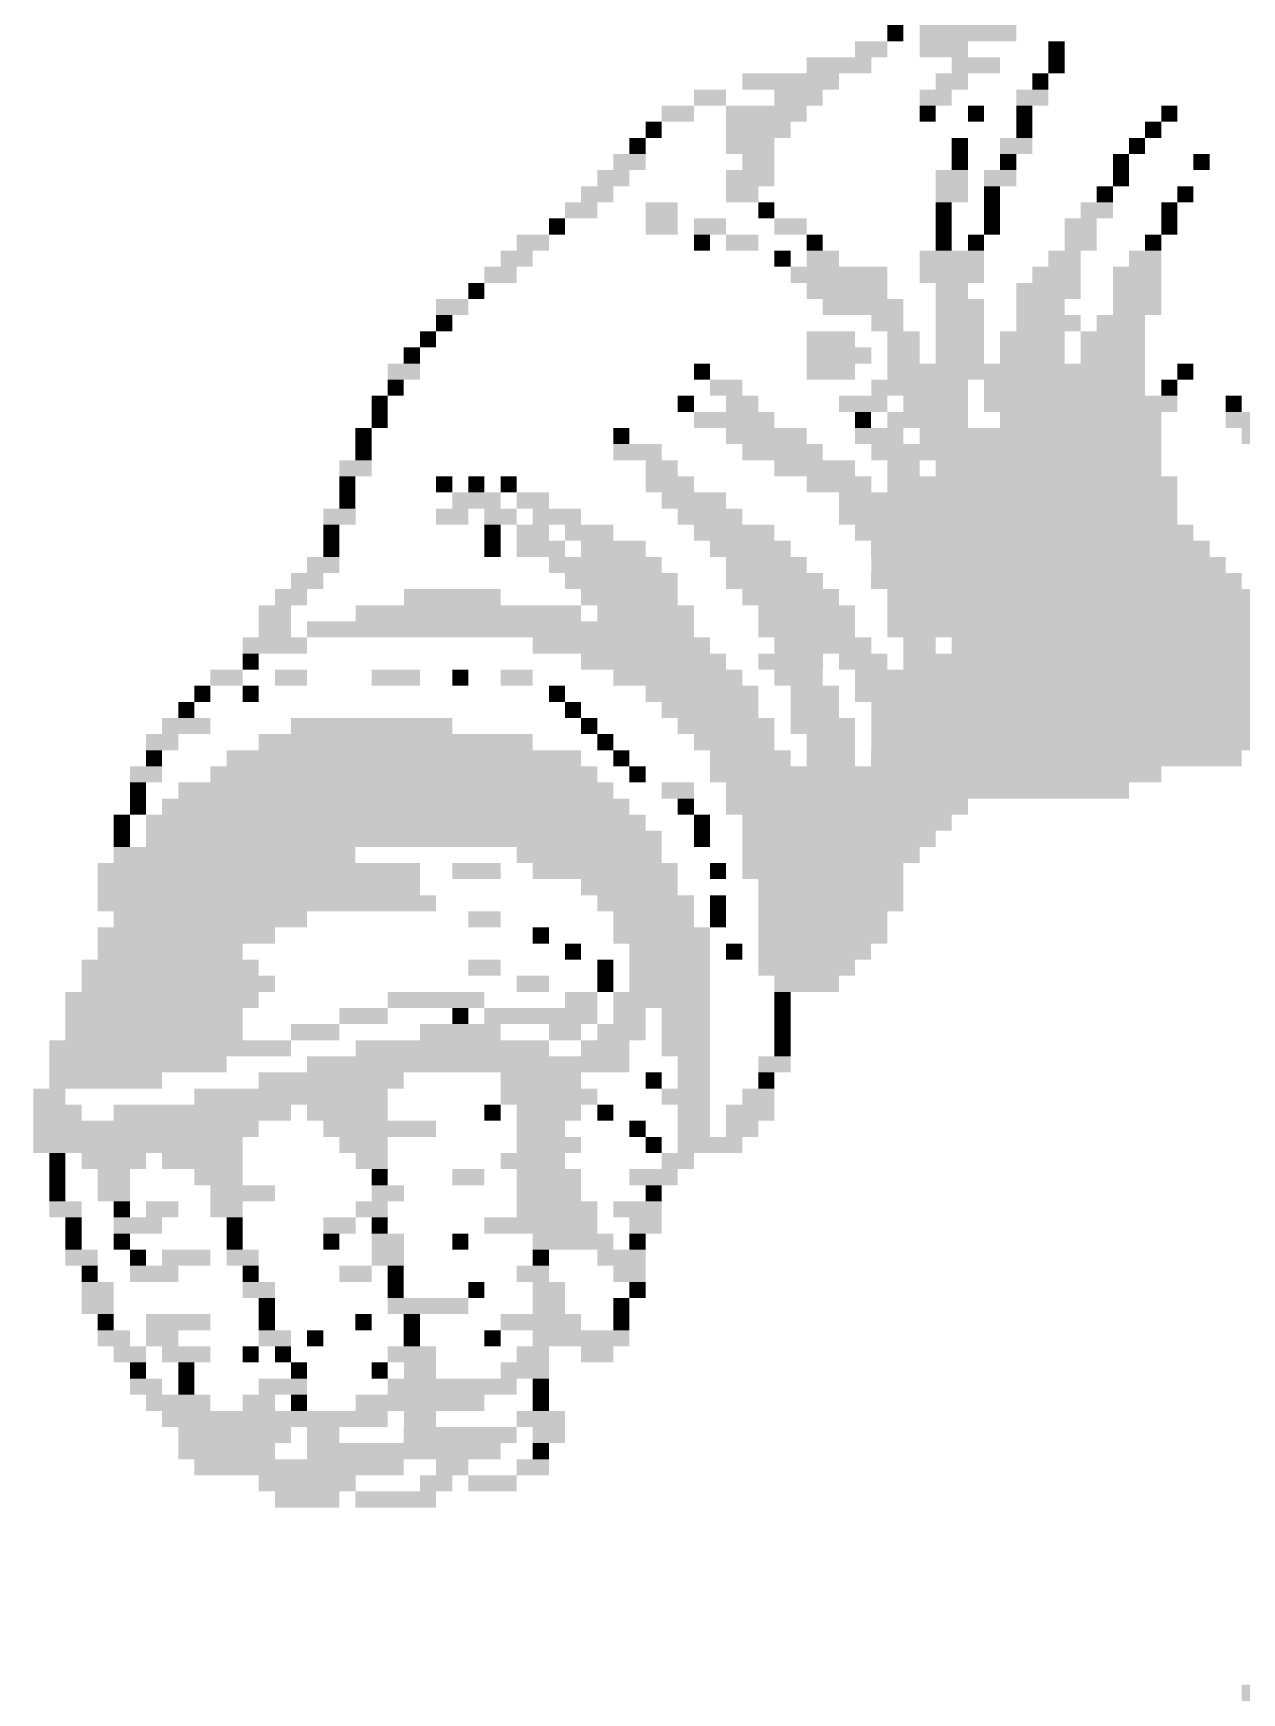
# Model space of a CAD drawing. Extents: x -3 to 225, y 0 to 143.
# Drawn here: x 140.215 to 143.072, y 9.408 to 13.333 of the extents above; entities that cross this region are included whole.
import ezdxf

# ---------------------------------------------------------------- set-up
doc = ezdxf.new("R2010")
doc.units = 0
doc.layers.add('121', color=1, linetype='CONTINUOUS')

# ---------------------------------------------------------------- blocks, each defined once
blk = doc.blocks.new('RECT')
blk.add_solid([(-0.5, -0.5), (0.5, -0.5), (-0.5, 0.5), (0.5, 0.5)])

msp = doc.modelspace()

# ---------------------------------------------------------------- block references
at = {"layer": '121', "yscale": 0.0381}
for p, xscale in [((142.2533, 13.3326), 0.0381), ((142.4248, 13.3326), 0.2286), ((142.1962, 13.2945), 0.0762), ((142.3676, 13.2945), 0.1143), ((142.6343, 13.2945), 0.0381), ((142.12, 13.2564), 0.1524), ((142.4438, 13.2564), 0.1143), ((142.6343, 13.2564), 0.0381), ((142.0057, 13.2183), 0.2286), ((142.3867, 13.2183), 0.0762), ((142.5962, 13.2183), 0.0381), ((141.8152, 13.1802), 0.0762), ((142.0247, 13.1802), 0.1143), ((142.3486, 13.1802), 0.0762), ((142.5772, 13.1802), 0.0762), ((141.739, 13.1421), 0.0762), ((141.9485, 13.1421), 0.1905), ((142.3295, 13.1421), 0.0381), ((142.4438, 13.1421), 0.0381), ((142.5581, 13.1421), 0.0381), ((142.901, 13.1421), 0.0381), ((141.6818, 13.104), 0.0381), ((141.9295, 13.104), 0.1524), ((142.5581, 13.104), 0.0381), ((142.8629, 13.104), 0.0381), ((141.6437, 13.0659), 0.0381), ((141.9104, 13.0659), 0.1143), ((142.4057, 13.0659), 0.0381), ((142.5391, 13.0659), 0.0762), ((142.8248, 13.0659), 0.0381), ((141.6247, 13.0278), 0.0762), ((141.9295, 13.0278), 0.0762), ((142.4057, 13.0278), 0.0381), ((142.52, 13.0278), 0.0381), ((142.7867, 13.0278), 0.0381), ((142.9772, 13.0278), 0.0381), ((141.5866, 12.9897), 0.0762), ((141.9104, 12.9897), 0.1143), ((142.3867, 12.9897), 0.0762), ((142.501, 12.9897), 0.0762), ((142.7867, 12.9897), 0.0381), ((141.5485, 12.9516), 0.0762), ((141.8914, 12.9516), 0.0762), ((142.3867, 12.9516), 0.0762), ((142.4819, 12.9516), 0.0381), ((142.7486, 12.9516), 0.0381), ((142.9391, 12.9516), 0.0381), ((141.5104, 12.9135), 0.0762), ((141.7009, 12.9135), 0.0762), ((141.9485, 12.9135), 0.0381), ((142.3676, 12.9135), 0.0381), ((142.4819, 12.9135), 0.0381), ((142.7296, 12.9135), 0.0762), ((142.901, 12.9135), 0.0381), ((141.4532, 12.8754), 0.0381), ((141.7009, 12.8754), 0.0762), ((141.8152, 12.8754), 0.0762), ((142.0057, 12.8754), 0.0762), ((142.3676, 12.8754), 0.0381), ((142.4819, 12.8754), 0.0381), ((142.6915, 12.8754), 0.0762), ((142.901, 12.8754), 0.0381), ((141.3961, 12.8373), 0.0762), ((141.7961, 12.8373), 0.0381), ((141.8914, 12.8373), 0.0762), ((142.0628, 12.8373), 0.0381), ((142.3676, 12.8373), 0.0381), ((142.4438, 12.8373), 0.0381), ((142.6915, 12.8373), 0.0762), ((142.8629, 12.8373), 0.0381), ((141.358, 12.7992), 0.0762), ((141.9866, 12.7992), 0.0381), ((142.0819, 12.7992), 0.0762), ((142.3867, 12.7992), 0.1524), ((142.6534, 12.7992), 0.0762), ((142.8439, 12.7992), 0.0762), ((141.3199, 12.7611), 0.0762), ((142.12, 12.7611), 0.2286), ((142.3867, 12.7611), 0.1524), ((142.6343, 12.7611), 0.1143), ((142.8248, 12.7611), 0.1143), ((141.2627, 12.723), 0.0381), ((142.139, 12.723), 0.1905), ((142.3867, 12.723), 0.0762), ((142.6153, 12.723), 0.1524), ((142.8248, 12.723), 0.1143), ((141.2056, 12.6849), 0.0762), ((142.1771, 12.6849), 0.1905), ((142.4057, 12.6849), 0.1143), ((142.5962, 12.6849), 0.1143), ((142.8248, 12.6849), 0.1143), ((141.1865, 12.6468), 0.0381), ((142.2343, 12.6468), 0.0762), ((142.4057, 12.6468), 0.1143), ((142.6153, 12.6468), 0.1524), ((142.7867, 12.6468), 0.1143), ((141.1484, 12.6087), 0.0381), ((142.1009, 12.6087), 0.1143), ((142.2724, 12.6087), 0.0762), ((142.4057, 12.6087), 0.1143), ((142.5772, 12.6087), 0.1524), ((142.7677, 12.6087), 0.1524), ((141.1103, 12.5706), 0.0381), ((142.12, 12.5706), 0.1524), ((142.2724, 12.5706), 0.0762), ((142.4057, 12.5706), 0.1143), ((142.5772, 12.5706), 0.1524), ((142.7677, 12.5706), 0.1524), ((141.0913, 12.5325), 0.0762), ((141.7961, 12.5325), 0.0381), ((142.1009, 12.5325), 0.1143), ((142.5391, 12.5325), 0.6096), ((142.9391, 12.5325), 0.0381), ((141.0722, 12.4944), 0.0381), ((141.8533, 12.4944), 0.0762), ((142.3105, 12.4944), 0.2286), ((142.6534, 12.4944), 0.381), ((142.901, 12.4944), 0.0381), ((141.0341, 12.4563), 0.0381), ((141.758, 12.4563), 0.0381), ((141.8914, 12.4563), 0.0762), ((142.1771, 12.4563), 0.1143), ((142.3486, 12.4563), 0.1524), ((142.6915, 12.4563), 0.4572), ((143.0534, 12.4563), 0.0381), ((141.0341, 12.4182), 0.0381), ((141.8723, 12.4182), 0.1905), ((142.1771, 12.4182), 0.0381), ((142.3295, 12.4182), 0.1905), ((142.6915, 12.4182), 0.381), ((143.0725, 12.4182), 0.0762), ((140.996, 12.3801), 0.0381), ((141.6056, 12.3801), 0.0381), ((141.9485, 12.3801), 0.1905), ((142.2152, 12.3801), 0.1143), ((142.5962, 12.3801), 0.5715), ((143.1296, 12.3801), 0.1143), ((140.977, 12.3039), 0.0762), ((140.996, 12.342), 0.0381), ((141.6437, 12.342), 0.1143), ((141.7009, 12.3039), 0.0762), ((141.9866, 12.342), 0.1905), ((142.0628, 12.3039), 0.1905), ((142.5391, 12.342), 0.6858), ((142.2724, 12.3039), 0.0762), ((142.6153, 12.3039), 0.5334), ((140.9579, 12.2658), 0.0381), ((141.1865, 12.2658), 0.0381), ((141.2627, 12.2658), 0.0381), ((141.3389, 12.2658), 0.0381), ((141.7199, 12.2658), 0.1143), ((142.12, 12.2658), 0.1524), ((142.5772, 12.2658), 0.6858), ((140.9579, 12.2277), 0.0381), ((141.2627, 12.2277), 0.1143), ((141.3961, 12.2277), 0.0762), ((141.7771, 12.2277), 0.1524), ((142.52, 12.2277), 0.8001), ((140.9389, 12.1896), 0.0762), ((141.2056, 12.1896), 0.0762), ((141.3199, 12.1896), 0.0762), ((141.4532, 12.1896), 0.1143), ((141.8152, 12.1896), 0.1524), ((142.52, 12.1896), 0.8001), ((140.9198, 12.1515), 0.0381), ((141.3008, 12.1515), 0.0381), ((141.3961, 12.1515), 0.0762), ((141.5294, 12.1515), 0.1143), ((141.8723, 12.1515), 0.1905), ((142.5581, 12.1515), 0.8001), ((140.9198, 12.1134), 0.0381), ((141.3008, 12.1134), 0.0381), ((141.4151, 12.1134), 0.1143), ((141.5866, 12.1134), 0.1524), ((141.9104, 12.1134), 0.1905), ((142.5962, 12.1134), 0.8001), ((140.9008, 12.0753), 0.0762), ((141.5675, 12.0753), 0.2667), ((141.9485, 12.0753), 0.1905), ((142.6153, 12.0753), 0.8382), ((140.8627, 12.0372), 0.0762), ((141.6056, 12.0372), 0.2667), ((141.9676, 12.0372), 0.2286), ((142.6343, 12.0372), 0.8763), ((140.8246, 11.9991), 0.0762), ((141.2056, 11.9991), 0.2286), ((141.6247, 11.9991), 0.2286), ((142.0057, 11.9991), 0.2286), ((143.3011, 11.9991), 2.1336), ((140.7865, 11.961), 0.0762), ((141.2437, 11.961), 0.5334), ((141.6628, 11.961), 0.2286), ((142.0438, 11.961), 0.2286), ((143.263, 11.961), 2.0574), ((140.7865, 11.9229), 0.0762), ((141.3199, 11.9229), 0.9144), ((142.0438, 11.9229), 0.2286), ((143.2249, 11.9229), 1.9812), ((140.7865, 11.8848), 0.1524), ((141.6056, 11.8848), 0.4191), ((142.0819, 11.8848), 0.2286), ((142.3105, 11.8848), 0.0762), ((143.263, 11.8848), 1.7526), ((140.7293, 11.8467), 0.0381), ((141.6818, 11.8467), 0.3429), ((142.0057, 11.8467), 0.1524), ((142.1771, 11.8467), 0.1143), ((143.1868, 11.8467), 1.8288), ((140.6722, 11.8086), 0.0762), ((140.8246, 11.8086), 0.0762), ((141.0722, 11.8086), 0.1143), ((141.2246, 11.8086), 0.0381), ((141.358, 11.8086), 0.0762), ((141.739, 11.8086), 0.3048), ((142.0247, 11.8086), 0.1143), ((143.1106, 11.8086), 1.905), ((140.615, 11.7705), 0.0381), ((140.7293, 11.7705), 0.0381), ((141.4532, 11.7705), 0.0381), ((141.7961, 11.7705), 0.2667), ((142.0628, 11.7705), 0.1143), ((143.3582, 11.7705), 2.4003), ((140.5769, 11.7324), 0.0381), ((141.4913, 11.7324), 0.0381), ((141.8152, 11.7324), 0.2286), ((142.0628, 11.7324), 0.1143), ((143.263, 11.7324), 2.1336), ((140.5769, 11.6943), 0.1143), ((141.0151, 11.6943), 0.381), ((141.5294, 11.6943), 0.0381), ((141.8533, 11.6943), 0.2286), ((142.0819, 11.6943), 0.1524), ((143.2249, 11.6943), 2.0574), ((140.5198, 11.6562), 0.0762), ((141.0722, 11.6562), 0.6477), ((141.5675, 11.6562), 0.0381), ((141.8723, 11.6562), 0.1905), ((142.1009, 11.6562), 0.1143), ((143.1868, 11.6562), 1.9812), ((140.5007, 11.6181), 0.0381), ((141.0913, 11.6181), 0.8382), ((141.6056, 11.6181), 0.0381), ((141.9104, 11.6181), 0.1905), ((142.1009, 11.6181), 0.1143), ((142.6343, 11.6181), 0.8763), ((140.4817, 11.58), 0.0762), ((141.0913, 11.58), 0.9144), ((141.6437, 11.58), 0.0381), ((142.3486, 11.58), 1.0668), ((140.4626, 11.5419), 0.0381), ((141.0722, 11.5419), 1.0287), ((141.739, 11.5419), 0.0762), ((142.3295, 11.5419), 0.9525), ((140.4626, 11.5038), 0.0381), ((141.0722, 11.5038), 1.1049), ((141.758, 11.5038), 0.0381), ((142.139, 11.5038), 0.5715), ((140.4245, 11.4657), 0.0381), ((141.0722, 11.4657), 1.1811), ((141.7961, 11.4657), 0.0381), ((142.139, 11.4657), 0.4953), ((140.4245, 11.4276), 0.0381), ((141.0913, 11.4276), 1.2192), ((141.7961, 11.4276), 0.0381), ((142.12, 11.4276), 0.4572), ((140.6912, 11.3895), 0.5715), ((141.5294, 11.3895), 0.3429), ((142.1009, 11.3895), 0.4191), ((140.7484, 11.3514), 0.762), ((141.2627, 11.3514), 0.1143), ((141.5675, 11.3514), 0.3429), ((141.8342, 11.3514), 0.0381), ((142.0819, 11.3514), 0.381), ((140.7484, 11.3133), 0.762), ((141.6247, 11.3133), 0.2286), ((142.1009, 11.3133), 0.3429), ((140.7674, 11.2752), 0.8001), ((141.6628, 11.2752), 0.2286), ((141.8342, 11.2752), 0.0381), ((142.1009, 11.2752), 0.3429), ((140.6341, 11.2371), 0.4572), ((141.2818, 11.2371), 0.0762), ((141.6818, 11.2371), 0.1905), ((141.8342, 11.2371), 0.0381), ((142.0819, 11.2371), 0.3048), ((140.5769, 11.199), 0.4191), ((141.4151, 11.199), 0.0381), ((141.7009, 11.199), 0.2286), ((142.0819, 11.199), 0.3048), ((140.5388, 11.1609), 0.3429), ((141.4913, 11.1609), 0.0381), ((141.7199, 11.1609), 0.1905), ((141.8723, 11.1609), 0.0381), ((142.0628, 11.1609), 0.2667), ((140.5388, 11.1228), 0.4191), ((141.2818, 11.1228), 0.0762), ((141.5675, 11.1228), 0.0381), ((141.7199, 11.1228), 0.1905), ((142.0438, 11.1228), 0.2286), ((140.5579, 11.0847), 0.4572), ((141.3961, 11.0847), 0.0762), ((141.5675, 11.0847), 0.0381), ((141.7199, 11.0847), 0.1905), ((142.0438, 11.0847), 0.1524), ((140.5007, 11.0085), 0.4191), ((140.5198, 11.0466), 0.4572), ((140.996, 11.0085), 0.1143), ((141.1675, 11.0466), 0.2286), ((141.2246, 11.0085), 0.0381), ((141.4151, 11.0085), 0.2667), ((141.5104, 11.0466), 0.0762), ((141.7009, 11.0466), 0.2286), ((141.6247, 11.0085), 0.0762), ((141.758, 11.0085), 0.1143), ((141.9866, 11.0466), 0.0381), ((141.9866, 11.0085), 0.0381), ((140.5007, 10.9704), 0.4191), ((140.8817, 10.9704), 0.1143), ((141.2246, 10.9704), 0.1905), ((141.4723, 10.9704), 0.0762), ((141.6056, 10.9704), 0.1143), ((141.758, 10.9704), 0.1143), ((141.9866, 10.9704), 0.0381), ((140.5388, 10.9323), 0.5715), ((141.2056, 10.9323), 0.4572), ((141.5675, 10.9323), 0.1143), ((141.758, 10.9323), 0.1143), ((141.9866, 10.9323), 0.0381), ((140.4626, 10.8942), 0.4191), ((141.2437, 10.8942), 0.762), ((141.7771, 10.8942), 0.0762), ((141.9676, 10.8942), 0.0762), ((140.3864, 10.8561), 0.2667), ((140.9198, 10.8561), 0.3429), ((141.4151, 10.8561), 0.1905), ((141.6818, 10.8561), 0.0381), ((141.7771, 10.8561), 0.0762), ((141.9485, 10.8561), 0.0381), ((140.2531, 10.818), 0.0762), ((140.8246, 10.818), 0.4572), ((141.4342, 10.818), 0.2286), ((141.758, 10.818), 0.1143), ((141.9295, 10.818), 0.0762), ((140.2721, 10.7799), 0.1143), ((140.615, 10.7799), 0.4191), ((140.9579, 10.7799), 0.1905), ((141.3008, 10.7799), 0.0381), ((141.4342, 10.7799), 0.1524), ((141.5675, 10.7799), 0.0381), ((141.7771, 10.7799), 0.0762), ((141.9104, 10.7799), 0.1143), ((140.4817, 10.7418), 0.5334), ((141.0341, 10.7418), 0.2667), ((141.4151, 10.7418), 0.1143), ((141.6437, 10.7418), 0.0381), ((141.7771, 10.7418), 0.0762), ((141.8914, 10.7418), 0.0762), ((140.4626, 10.7037), 0.4953), ((140.996, 10.7037), 0.1143), ((141.4342, 10.7037), 0.1524), ((141.6818, 10.7037), 0.0381), ((141.8152, 10.7037), 0.1524), ((140.2721, 10.6656), 0.0381), ((140.4055, 10.6656), 0.1524), ((140.615, 10.6656), 0.1905), ((141.0151, 10.6656), 0.0762), ((141.3961, 10.6656), 0.1524), ((141.739, 10.6656), 0.0762), ((140.2721, 10.6275), 0.0381), ((140.4055, 10.6275), 0.0762), ((140.6531, 10.6275), 0.1143), ((141.0341, 10.6275), 0.0381), ((141.2437, 10.6275), 0.0762), ((141.4342, 10.6275), 0.1524), ((141.6818, 10.6275), 0.1143), ((140.2721, 10.5894), 0.0381), ((140.4055, 10.5894), 0.0762), ((140.7103, 10.5894), 0.1524), ((141.0532, 10.5894), 0.0762), ((141.4342, 10.5894), 0.1524), ((141.6818, 10.5894), 0.0381), ((140.2912, 10.5513), 0.0762), ((140.4245, 10.5513), 0.0381), ((140.5198, 10.5513), 0.0762), ((140.6722, 10.5513), 0.0762), ((141.0151, 10.5513), 0.0762), ((141.4532, 10.5513), 0.1905), ((141.6437, 10.5513), 0.1143), ((140.3102, 10.5132), 0.0381), ((140.4626, 10.5132), 0.1143), ((140.6912, 10.5132), 0.0381), ((140.9389, 10.5132), 0.0762), ((141.0341, 10.5132), 0.0381), ((141.4151, 10.5132), 0.2667), ((141.6628, 10.5132), 0.0762), ((140.3102, 10.4751), 0.0381), ((140.4245, 10.4751), 0.0381), ((140.6912, 10.4751), 0.0381), ((140.9198, 10.4751), 0.0381), ((141.0532, 10.4751), 0.0762), ((141.2246, 10.4751), 0.0381), ((141.4913, 10.4751), 0.1905), ((141.6437, 10.4751), 0.0381), ((140.3293, 10.437), 0.0762), ((140.4626, 10.437), 0.0381), ((140.5769, 10.437), 0.1143), ((140.7103, 10.437), 0.0762), ((141.0532, 10.437), 0.0762), ((141.4151, 10.437), 0.0381), ((141.6056, 10.437), 0.1143), ((140.3483, 10.3989), 0.0381), ((140.5007, 10.3989), 0.1143), ((140.7293, 10.3989), 0.0381), ((140.977, 10.3989), 0.0762), ((141.0722, 10.3989), 0.0381), ((141.3961, 10.3989), 0.0762), ((141.6247, 10.3989), 0.0762), ((140.3674, 10.3608), 0.0762), ((140.7484, 10.3608), 0.0762), ((141.0722, 10.3608), 0.0381), ((141.2627, 10.3608), 0.0381), ((141.4342, 10.3608), 0.0762), ((141.6437, 10.3608), 0.0381), ((140.3674, 10.3227), 0.0762), ((140.7674, 10.3227), 0.0381), ((141.1484, 10.3227), 0.1905), ((141.4342, 10.3227), 0.0762), ((141.6056, 10.3227), 0.0381), ((140.3864, 10.2846), 0.0381), ((140.5579, 10.2846), 0.1524), ((140.7674, 10.2846), 0.0381), ((140.996, 10.2846), 0.0381), ((141.1103, 10.2846), 0.0381), ((141.4151, 10.2846), 0.1905), ((141.6056, 10.2846), 0.0381), ((140.4055, 10.2465), 0.0762), ((140.5198, 10.2465), 0.0762), ((140.7865, 10.2465), 0.0762), ((140.8817, 10.2465), 0.0381), ((141.1103, 10.2465), 0.0381), ((141.3008, 10.2465), 0.0381), ((141.5104, 10.2465), 0.2286), ((140.4436, 10.2084), 0.0762), ((140.5769, 10.2084), 0.1143), ((140.7293, 10.2084), 0.0381), ((140.8055, 10.2084), 0.0381), ((141.1103, 10.2084), 0.1143), ((141.3961, 10.2084), 0.0762), ((141.5485, 10.2084), 0.0762), ((140.4626, 10.1703), 0.0381), ((140.5769, 10.1703), 0.0381), ((140.8436, 10.1703), 0.0381), ((141.0341, 10.1703), 0.0381), ((141.1294, 10.1703), 0.0762), ((141.377, 10.1703), 0.1143), ((140.4817, 10.1322), 0.0762), ((140.5769, 10.1322), 0.0381), ((140.8055, 10.1322), 0.1143), ((141.2056, 10.1322), 0.3048), ((141.4151, 10.1322), 0.0381), ((140.5579, 10.0941), 0.1524), ((140.7484, 10.0941), 0.0762), ((140.8436, 10.0941), 0.0381), ((141.1294, 10.0941), 0.3048), ((141.4151, 10.0941), 0.0381), ((140.7865, 10.056), 0.5334), ((141.1294, 10.056), 0.0762), ((141.4151, 10.056), 0.1143), ((140.6912, 10.0179), 0.2667), ((140.9008, 10.0179), 0.0762), ((141.2246, 10.0179), 0.2667), ((141.4342, 10.0179), 0.0762), ((140.6722, 9.9798), 0.2286), ((141.0913, 9.9798), 0.4572), ((141.4151, 9.9798), 0.0381), ((140.8436, 9.9417), 0.4953), ((141.2056, 9.9417), 0.0762), ((141.3961, 9.9417), 0.0762), ((140.8627, 9.9036), 0.2286), ((141.1675, 9.9036), 0.0762), ((141.3008, 9.9036), 0.1143), ((140.8627, 9.8655), 0.1524), ((141.0722, 9.8655), 0.1905), ((143.2058, 9.4083), 0.2667)]:
    msp.add_blockref('RECT', p, dxfattribs=dict(at, xscale=xscale))

doc.saveas('drawing.dxf')
